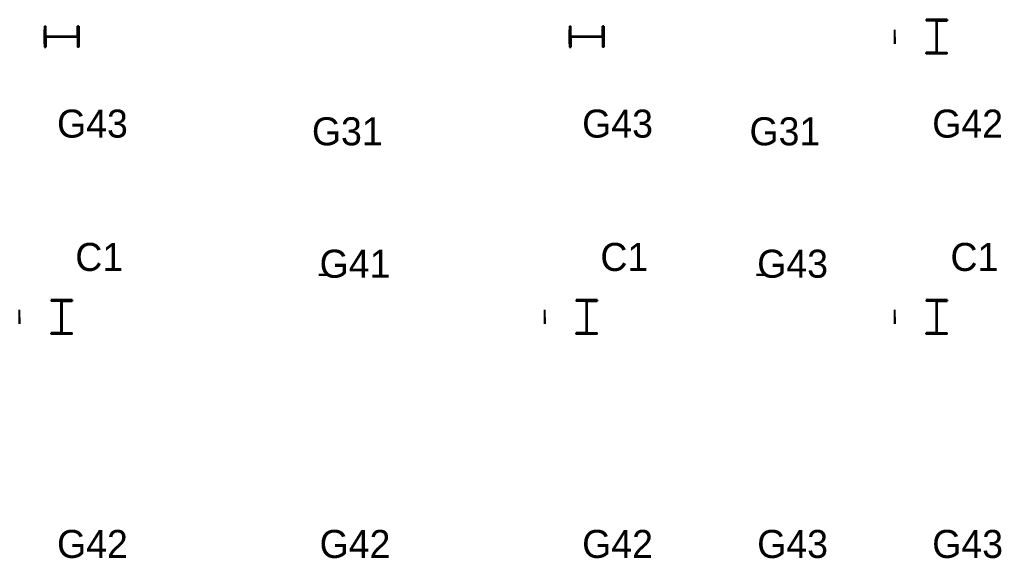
# Model space of a CAD drawing. Extents: x 0 to 468522, y -150 to 33063.
# Drawn here: x 354500 to 368522, y 8554 to 16244 of the extents above; entities that cross this region are included whole.
import ezdxf
from ezdxf.enums import TextEntityAlignment as Align

# ---------------------------------------------------------------- set-up
doc = ezdxf.new("R2010")
doc.units = 0

msp = doc.modelspace()

# ---------------------------------------------------------------- linework, layer by layer
at = {"layer": 'C1'}
for p, q in [((354856, 16150, 6460), (354856, 15850, 6460)), ((354856, 16150, 6460), (354874, 16150, 6460)), ((354856, 16150, 3330), (354856, 15850, 3330)), ((354856, 16150, 3330), (354874, 16150, 3330)), ((354874, 16005.5, 6460), (354874, 16150, 6460)), ((354874, 16005.5, 3330), (354874, 16150, 3330)), ((355326, 16005.5, 6460), (355326, 16150, 6460)), ((355344, 16150, 6460), (355326, 16150, 6460)), ((355326, 16005.5, 3330), (355326, 16150, 3330)), ((355344, 16150, 3330), (355326, 16150, 3330)), ((355344, 16150, 6460), (355344, 15850, 6460)), ((355344, 16150, 3330), (355344, 15850, 3330)), ((362356, 16150, 6460), (362356, 15850, 6460)), ((362356, 16150, 6460), (362374, 16150, 6460)), ((362356, 16150, 3330), (362356, 15850, 3330)), ((362356, 16150, 3330), (362374, 16150, 3330)), ((362374, 16005.5, 6460), (362374, 16150, 6460)), ((362374, 16005.5, 3330), (362374, 16150, 3330)), ((362826, 16005.5, 6460), (362826, 16150, 6460)), ((362844, 16150, 6460), (362826, 16150, 6460)), ((362826, 16005.5, 3330), (362826, 16150, 3330)), ((362844, 16150, 3330), (362826, 16150, 3330)), ((362844, 16150, 6460), (362844, 15850, 6460)), ((362844, 16150, 3330), (362844, 15850, 3330)), ((367750, 16244, 6460), (367450, 16244, 6460)), ((367450, 16244, 6460), (367450, 16226, 6460)), ((367750, 16244, 3330), (367450, 16244, 3330)), ((367450, 16244, 3330), (367450, 16226, 3330)), ((367594.5, 16226, 6460), (367450, 16226, 6460)), ((367594.5, 16226, 3330), (367450, 16226, 3330)), ((367594.5, 15774, 6460), (367594.5, 16226, 6460)), ((367594.5, 16226, 6460), (367594.5, 16226, 6460)), ((367594.5, 16226, 6460), (367594.5, 16226, 6460)), ((367594.5, 16226, 6460), (367594.5, 16226, 6460)), ((367594.5, 15774, 3330), (367594.5, 16226, 3330)), ((367594.5, 16226, 3330), (367594.5, 16226, 3330)), ((367594.5, 16226, 3330), (367594.5, 16226, 3330)), ((367594.5, 16226, 3330), (367594.5, 16226, 3330)), ((367605.5, 15774, 6460), (367605.5, 16226, 6460)), ((367605.5, 16226, 6460), (367605.5, 16226, 6460)), ((367605.5, 16226, 6460), (367605.5, 16226, 6460)), ((367605.5, 16226, 6460), (367605.5, 16226, 6460)), ((367605.5, 16226, 6460), (367750, 16226, 6460)), ((367605.5, 15774, 3330), (367605.5, 16226, 3330)), ((367605.5, 16226, 3330), (367605.5, 16226, 3330)), ((367605.5, 16226, 3330), (367605.5, 16226, 3330)), ((367605.5, 16226, 3330), (367605.5, 16226, 3330)), ((367605.5, 16226, 3330), (367750, 16226, 3330)), ((367750, 16244, 6460), (367750, 16226, 6460)), ((367750, 16244, 3330), (367750, 16226, 3330)), ((355326, 16005.5, 6460), (354874, 16005.5, 6460)), ((354874, 16005.5, 6460), (354874, 16005.5, 6460)), ((354874, 16005.5, 6460), (354874, 16005.5, 6460)), ((354874, 16005.5, 6460), (354874, 16005.5, 6460)), ((355326, 16005.5, 3330), (354874, 16005.5, 3330)), ((354874, 16005.5, 3330), (354874, 16005.5, 3330)), ((354874, 16005.5, 3330), (354874, 16005.5, 3330)), ((354874, 16005.5, 3330), (354874, 16005.5, 3330)), ((355326, 15994.5, 6460), (354874, 15994.5, 6460)), ((354874, 15994.5, 6460), (354874, 15994.5, 6460)), ((354874, 15994.5, 6460), (354874, 15994.5, 6460)), ((354874, 15994.5, 6460), (354874, 15994.5, 6460)), ((354874, 15994.5, 6460), (354874, 15850, 6460)), ((355326, 15994.5, 3330), (354874, 15994.5, 3330)), ((354874, 15994.5, 3330), (354874, 15994.5, 3330)), ((354874, 15994.5, 3330), (354874, 15994.5, 3330)), ((354874, 15994.5, 3330), (354874, 15994.5, 3330)), ((354874, 15994.5, 3330), (354874, 15850, 3330)), ((355326, 16005.5, 6460), (355326, 16005.5, 6460)), ((355326, 16005.5, 6460), (355326, 16005.5, 6460)), ((355326, 16005.5, 6460), (355326, 16005.5, 6460)), ((355326, 16005.5, 3330), (355326, 16005.5, 3330)), ((355326, 16005.5, 3330), (355326, 16005.5, 3330)), ((355326, 16005.5, 3330), (355326, 16005.5, 3330)), ((355326, 15994.5, 6460), (355326, 15994.5, 6460)), ((355326, 15994.5, 6460), (355326, 15994.5, 6460)), ((355326, 15994.5, 6460), (355326, 15994.5, 6460)), ((355326, 15994.5, 6460), (355326, 15850, 6460)), ((355326, 15994.5, 3330), (355326, 15994.5, 3330)), ((355326, 15994.5, 3330), (355326, 15994.5, 3330)), ((355326, 15994.5, 3330), (355326, 15994.5, 3330)), ((355326, 15994.5, 3330), (355326, 15850, 3330)), ((362826, 16005.5, 6460), (362374, 16005.5, 6460)), ((362374, 16005.5, 6460), (362374, 16005.5, 6460)), ((362374, 16005.5, 6460), (362374, 16005.5, 6460)), ((362374, 16005.5, 6460), (362374, 16005.5, 6460)), ((362826, 16005.5, 3330), (362374, 16005.5, 3330)), ((362374, 16005.5, 3330), (362374, 16005.5, 3330)), ((362374, 16005.5, 3330), (362374, 16005.5, 3330)), ((362374, 16005.5, 3330), (362374, 16005.5, 3330)), ((362826, 15994.5, 6460), (362374, 15994.5, 6460)), ((362374, 15994.5, 6460), (362374, 15994.5, 6460)), ((362374, 15994.5, 6460), (362374, 15994.5, 6460)), ((362374, 15994.5, 6460), (362374, 15994.5, 6460)), ((362374, 15994.5, 6460), (362374, 15850, 6460)), ((362826, 15994.5, 3330), (362374, 15994.5, 3330)), ((362374, 15994.5, 3330), (362374, 15994.5, 3330)), ((362374, 15994.5, 3330), (362374, 15994.5, 3330)), ((362374, 15994.5, 3330), (362374, 15994.5, 3330)), ((362374, 15994.5, 3330), (362374, 15850, 3330)), ((362826, 16005.5, 6460), (362826, 16005.5, 6460)), ((362826, 16005.5, 6460), (362826, 16005.5, 6460)), ((362826, 16005.5, 6460), (362826, 16005.5, 6460)), ((362826, 16005.5, 3330), (362826, 16005.5, 3330)), ((362826, 16005.5, 3330), (362826, 16005.5, 3330)), ((362826, 16005.5, 3330), (362826, 16005.5, 3330)), ((362826, 15994.5, 6460), (362826, 15994.5, 6460)), ((362826, 15994.5, 6460), (362826, 15994.5, 6460)), ((362826, 15994.5, 6460), (362826, 15994.5, 6460)), ((362826, 15994.5, 6460), (362826, 15850, 6460)), ((362826, 15994.5, 3330), (362826, 15994.5, 3330)), ((362826, 15994.5, 3330), (362826, 15994.5, 3330)), ((362826, 15994.5, 3330), (362826, 15994.5, 3330)), ((362826, 15994.5, 3330), (362826, 15850, 3330)), ((354856, 15850, 6460), (354874, 15850, 6460)), ((354856, 15850, 3330), (354874, 15850, 3330)), ((355344, 15850, 6460), (355326, 15850, 6460)), ((355344, 15850, 3330), (355326, 15850, 3330)), ((362356, 15850, 6460), (362374, 15850, 6460)), ((362356, 15850, 3330), (362374, 15850, 3330)), ((362844, 15850, 6460), (362826, 15850, 6460)), ((362844, 15850, 3330), (362826, 15850, 3330)), ((367594.5, 15774, 6460), (367450, 15774, 6460)), ((367450, 15756, 6460), (367450, 15774, 6460)), ((367594.5, 15774, 3330), (367450, 15774, 3330)), ((367450, 15756, 3330), (367450, 15774, 3330)), ((367750, 15756, 6460), (367450, 15756, 6460)), ((367750, 15756, 3330), (367450, 15756, 3330)), ((367594.5, 15774, 6460), (367594.5, 15774, 6460)), ((367594.5, 15774, 6460), (367594.5, 15774, 6460)), ((367594.5, 15774, 6460), (367594.5, 15774, 6460)), ((367594.5, 15774, 3330), (367594.5, 15774, 3330)), ((367594.5, 15774, 3330), (367594.5, 15774, 3330)), ((367594.5, 15774, 3330), (367594.5, 15774, 3330)), ((367605.5, 15774, 6460), (367605.5, 15774, 6460)), ((367605.5, 15774, 6460), (367605.5, 15774, 6460)), ((367605.5, 15774, 6460), (367605.5, 15774, 6460)), ((367605.5, 15774, 6460), (367750, 15774, 6460)), ((367605.5, 15774, 3330), (367605.5, 15774, 3330)), ((367605.5, 15774, 3330), (367605.5, 15774, 3330)), ((367605.5, 15774, 3330), (367605.5, 15774, 3330)), ((367605.5, 15774, 3330), (367750, 15774, 3330)), ((367750, 15756, 6460), (367750, 15774, 6460)), ((367750, 15756, 3330), (367750, 15774, 3330)), ((355250, 12244, 6460), (354950, 12244, 6460)), ((354950, 12244, 6460), (354950, 12226, 6460)), ((355250, 12244, 3330), (354950, 12244, 3330)), ((354950, 12244, 3330), (354950, 12226, 3330)), ((355094.5, 12226, 6460), (354950, 12226, 6460)), ((355094.5, 12226, 3330), (354950, 12226, 3330)), ((355094.5, 11774, 6460), (355094.5, 12226, 6460)), ((355094.5, 12226, 6460), (355094.5, 12226, 6460)), ((355094.5, 12226, 6460), (355094.5, 12226, 6460)), ((355094.5, 12226, 6460), (355094.5, 12226, 6460)), ((355094.5, 11774, 3330), (355094.5, 12226, 3330)), ((355094.5, 12226, 3330), (355094.5, 12226, 3330)), ((355094.5, 12226, 3330), (355094.5, 12226, 3330)), ((355094.5, 12226, 3330), (355094.5, 12226, 3330)), ((355105.5, 11774, 6460), (355105.5, 12226, 6460)), ((355105.5, 12226, 6460), (355105.5, 12226, 6460)), ((355105.5, 12226, 6460), (355105.5, 12226, 6460)), ((355105.5, 12226, 6460), (355105.5, 12226, 6460)), ((355105.5, 12226, 6460), (355250, 12226, 6460)), ((355105.5, 11774, 3330), (355105.5, 12226, 3330)), ((355105.5, 12226, 3330), (355105.5, 12226, 3330)), ((355105.5, 12226, 3330), (355105.5, 12226, 3330)), ((355105.5, 12226, 3330), (355105.5, 12226, 3330)), ((355105.5, 12226, 3330), (355250, 12226, 3330)), ((355250, 12244, 6460), (355250, 12226, 6460)), ((355250, 12244, 3330), (355250, 12226, 3330)), ((362750, 12244, 6460), (362450, 12244, 6460)), ((362450, 12244, 6460), (362450, 12226, 6460)), ((362750, 12244, 3330), (362450, 12244, 3330)), ((362450, 12244, 3330), (362450, 12226, 3330)), ((362594.5, 12226, 6460), (362450, 12226, 6460)), ((362594.5, 12226, 3330), (362450, 12226, 3330)), ((362594.5, 11774, 6460), (362594.5, 12226, 6460)), ((362594.5, 12226, 6460), (362594.5, 12226, 6460)), ((362594.5, 12226, 6460), (362594.5, 12226, 6460)), ((362594.5, 12226, 6460), (362594.5, 12226, 6460)), ((362594.5, 11774, 3330), (362594.5, 12226, 3330)), ((362594.5, 12226, 3330), (362594.5, 12226, 3330)), ((362594.5, 12226, 3330), (362594.5, 12226, 3330)), ((362594.5, 12226, 3330), (362594.5, 12226, 3330)), ((362605.5, 11774, 6460), (362605.5, 12226, 6460)), ((362605.5, 12226, 6460), (362605.5, 12226, 6460)), ((362605.5, 12226, 6460), (362605.5, 12226, 6460)), ((362605.5, 12226, 6460), (362605.5, 12226, 6460)), ((362605.5, 12226, 6460), (362750, 12226, 6460)), ((362605.5, 11774, 3330), (362605.5, 12226, 3330)), ((362605.5, 12226, 3330), (362605.5, 12226, 3330)), ((362605.5, 12226, 3330), (362605.5, 12226, 3330)), ((362605.5, 12226, 3330), (362605.5, 12226, 3330)), ((362605.5, 12226, 3330), (362750, 12226, 3330)), ((362750, 12244, 6460), (362750, 12226, 6460)), ((362750, 12244, 3330), (362750, 12226, 3330)), ((367750, 12244, 6460), (367450, 12244, 6460)), ((367450, 12244, 6460), (367450, 12226, 6460)), ((367750, 12244, 3330), (367450, 12244, 3330)), ((367450, 12244, 3330), (367450, 12226, 3330)), ((367594.5, 12226, 6460), (367450, 12226, 6460)), ((367594.5, 12226, 3330), (367450, 12226, 3330)), ((367594.5, 11774, 6460), (367594.5, 12226, 6460)), ((367594.5, 12226, 6460), (367594.5, 12226, 6460)), ((367594.5, 12226, 6460), (367594.5, 12226, 6460)), ((367594.5, 12226, 6460), (367594.5, 12226, 6460)), ((367594.5, 11774, 3330), (367594.5, 12226, 3330)), ((367594.5, 12226, 3330), (367594.5, 12226, 3330)), ((367594.5, 12226, 3330), (367594.5, 12226, 3330)), ((367594.5, 12226, 3330), (367594.5, 12226, 3330)), ((367605.5, 11774, 6460), (367605.5, 12226, 6460)), ((367605.5, 12226, 6460), (367605.5, 12226, 6460)), ((367605.5, 12226, 6460), (367605.5, 12226, 6460)), ((367605.5, 12226, 6460), (367605.5, 12226, 6460)), ((367605.5, 12226, 6460), (367750, 12226, 6460)), ((367605.5, 11774, 3330), (367605.5, 12226, 3330)), ((367605.5, 12226, 3330), (367605.5, 12226, 3330)), ((367605.5, 12226, 3330), (367605.5, 12226, 3330)), ((367605.5, 12226, 3330), (367605.5, 12226, 3330)), ((367605.5, 12226, 3330), (367750, 12226, 3330)), ((367750, 12244, 6460), (367750, 12226, 6460)), ((367750, 12244, 3330), (367750, 12226, 3330)), ((355094.5, 11774, 6460), (354950, 11774, 6460)), ((354950, 11756, 6460), (354950, 11774, 6460)), ((355094.5, 11774, 3330), (354950, 11774, 3330)), ((354950, 11756, 3330), (354950, 11774, 3330)), ((355250, 11756, 6460), (354950, 11756, 6460)), ((355250, 11756, 3330), (354950, 11756, 3330)), ((355094.5, 11774, 6460), (355094.5, 11774, 6460)), ((355094.5, 11774, 6460), (355094.5, 11774, 6460)), ((355094.5, 11774, 6460), (355094.5, 11774, 6460)), ((355094.5, 11774, 3330), (355094.5, 11774, 3330)), ((355094.5, 11774, 3330), (355094.5, 11774, 3330)), ((355094.5, 11774, 3330), (355094.5, 11774, 3330)), ((355105.5, 11774, 6460), (355105.5, 11774, 6460)), ((355105.5, 11774, 6460), (355105.5, 11774, 6460)), ((355105.5, 11774, 6460), (355105.5, 11774, 6460)), ((355105.5, 11774, 6460), (355250, 11774, 6460)), ((355105.5, 11774, 3330), (355105.5, 11774, 3330)), ((355105.5, 11774, 3330), (355105.5, 11774, 3330)), ((355105.5, 11774, 3330), (355105.5, 11774, 3330)), ((355105.5, 11774, 3330), (355250, 11774, 3330)), ((355250, 11756, 6460), (355250, 11774, 6460)), ((355250, 11756, 3330), (355250, 11774, 3330)), ((362594.5, 11774, 6460), (362450, 11774, 6460)), ((362450, 11756, 6460), (362450, 11774, 6460)), ((362594.5, 11774, 3330), (362450, 11774, 3330)), ((362450, 11756, 3330), (362450, 11774, 3330)), ((362750, 11756, 6460), (362450, 11756, 6460)), ((362750, 11756, 3330), (362450, 11756, 3330)), ((362594.5, 11774, 6460), (362594.5, 11774, 6460)), ((362594.5, 11774, 6460), (362594.5, 11774, 6460)), ((362594.5, 11774, 6460), (362594.5, 11774, 6460)), ((362594.5, 11774, 3330), (362594.5, 11774, 3330)), ((362594.5, 11774, 3330), (362594.5, 11774, 3330)), ((362594.5, 11774, 3330), (362594.5, 11774, 3330)), ((362605.5, 11774, 6460), (362605.5, 11774, 6460)), ((362605.5, 11774, 6460), (362605.5, 11774, 6460)), ((362605.5, 11774, 6460), (362605.5, 11774, 6460)), ((362605.5, 11774, 6460), (362750, 11774, 6460)), ((362605.5, 11774, 3330), (362605.5, 11774, 3330)), ((362605.5, 11774, 3330), (362605.5, 11774, 3330)), ((362605.5, 11774, 3330), (362605.5, 11774, 3330)), ((362605.5, 11774, 3330), (362750, 11774, 3330)), ((362750, 11756, 6460), (362750, 11774, 6460)), ((362750, 11756, 3330), (362750, 11774, 3330)), ((367594.5, 11774, 6460), (367450, 11774, 6460)), ((367450, 11756, 6460), (367450, 11774, 6460)), ((367594.5, 11774, 3330), (367450, 11774, 3330)), ((367450, 11756, 3330), (367450, 11774, 3330)), ((367750, 11756, 6460), (367450, 11756, 6460)), ((367750, 11756, 3330), (367450, 11756, 3330)), ((367594.5, 11774, 6460), (367594.5, 11774, 6460)), ((367594.5, 11774, 6460), (367594.5, 11774, 6460)), ((367594.5, 11774, 6460), (367594.5, 11774, 6460)), ((367594.5, 11774, 3330), (367594.5, 11774, 3330)), ((367594.5, 11774, 3330), (367594.5, 11774, 3330)), ((367594.5, 11774, 3330), (367594.5, 11774, 3330)), ((367605.5, 11774, 6460), (367605.5, 11774, 6460)), ((367605.5, 11774, 6460), (367605.5, 11774, 6460)), ((367605.5, 11774, 6460), (367605.5, 11774, 6460)), ((367605.5, 11774, 6460), (367750, 11774, 6460)), ((367605.5, 11774, 3330), (367605.5, 11774, 3330)), ((367605.5, 11774, 3330), (367605.5, 11774, 3330)), ((367605.5, 11774, 3330), (367605.5, 11774, 3330)), ((367605.5, 11774, 3330), (367750, 11774, 3330)), ((367750, 11756, 6460), (367750, 11774, 6460)), ((367750, 11756, 3330), (367750, 11774, 3330))]:
    msp.add_line(p, q, dxfattribs=at)
at = {"layer": 'G31', "extrusion": (0, 1, 0)}
for p, q in [((358775, 12600, 6610), (358925, 12600, 6610)), ((358775, 12600, 6310), (358925, 12600, 6310)), ((358846.75, 12600, 6601), (358775, 12600, 6601)), ((358775, 12600, 6610), (358775, 12600, 6601)), ((358846.75, 12600, 6319), (358775, 12600, 6319)), ((358775, 12600, 6310), (358775, 12600, 6319)), ((358846.75, 12600, 6319), (358846.75, 12600, 6601)), ((358846.75, 12600, 6601), (358846.75, 12600, 6601)), ((358846.75, 12600, 6319), (358846.75, 12600, 6319)), ((358846.75, 12600, 6601), (358846.75, 12600, 6601)), ((358846.75, 12600, 6319), (358846.75, 12600, 6319)), ((358846.75, 12600, 6601), (358846.75, 12600, 6601)), ((358846.75, 12600, 6319), (358846.75, 12600, 6319)), ((358853.25, 12600, 6319), (358853.25, 12600, 6601)), ((358853.25, 12600, 6319), (358853.25, 12600, 6319)), ((358853.25, 12600, 6601), (358853.25, 12600, 6601)), ((358853.25, 12600, 6319), (358853.25, 12600, 6319)), ((358853.25, 12600, 6601), (358853.25, 12600, 6601)), ((358853.25, 12600, 6319), (358853.25, 12600, 6319)), ((358853.25, 12600, 6601), (358853.25, 12600, 6601)), ((358853.25, 12600, 6601), (358925, 12600, 6601)), ((358853.25, 12600, 6319), (358925, 12600, 6319)), ((358925, 12600, 6610), (358925, 12600, 6601)), ((358925, 12600, 6310), (358925, 12600, 6319)), ((365025, 12600, 6610), (365175, 12600, 6610)), ((365025, 12600, 6310), (365175, 12600, 6310)), ((365096.75, 12600, 6601), (365025, 12600, 6601)), ((365025, 12600, 6610), (365025, 12600, 6601)), ((365096.75, 12600, 6319), (365025, 12600, 6319)), ((365025, 12600, 6310), (365025, 12600, 6319)), ((365096.75, 12600, 6319), (365096.75, 12600, 6601)), ((365096.75, 12600, 6601), (365096.75, 12600, 6601)), ((365096.75, 12600, 6319), (365096.75, 12600, 6319)), ((365096.75, 12600, 6601), (365096.75, 12600, 6601)), ((365096.75, 12600, 6319), (365096.75, 12600, 6319)), ((365096.75, 12600, 6601), (365096.75, 12600, 6601)), ((365096.75, 12600, 6319), (365096.75, 12600, 6319)), ((365103.25, 12600, 6319), (365103.25, 12600, 6601)), ((365103.25, 12600, 6319), (365103.25, 12600, 6319)), ((365103.25, 12600, 6601), (365103.25, 12600, 6601)), ((365103.25, 12600, 6319), (365103.25, 12600, 6319)), ((365103.25, 12600, 6601), (365103.25, 12600, 6601)), ((365103.25, 12600, 6319), (365103.25, 12600, 6319)), ((365103.25, 12600, 6601), (365103.25, 12600, 6601)), ((365103.25, 12600, 6601), (365175, 12600, 6601)), ((365103.25, 12600, 6319), (365175, 12600, 6319)), ((365175, 12600, 6610), (365175, 12600, 6601)), ((365175, 12600, 6310), (365175, 12600, 6319))]:
    msp.add_line(p, q, dxfattribs=at)
at = {"layer": 'G41', "extrusion": (-1, 0, 0)}
for p, q in [((354500, 11900, 6660), (354500, 12100, 6660)), ((354500, 11900, 6260), (354500, 12100, 6260)), ((354500, 12006, 6638), (354500, 12100, 6638)), ((354500, 12100, 6660), (354500, 12100, 6638)), ((354500, 12006, 6282), (354500, 12100, 6282)), ((354500, 12100, 6260), (354500, 12100, 6282)), ((362000, 11900, 6660), (362000, 12100, 6660)), ((362000, 11900, 6260), (362000, 12100, 6260)), ((362000, 12006, 6638), (362000, 12100, 6638)), ((362000, 12100, 6660), (362000, 12100, 6638)), ((362000, 12006, 6282), (362000, 12100, 6282)), ((362000, 12100, 6260), (362000, 12100, 6282)), ((354500, 12006, 6282), (354500, 12006, 6638)), ((354500, 12006, 6282), (354500, 12006, 6282)), ((354500, 12006, 6638), (354500, 12006, 6638)), ((354500, 12006, 6282), (354500, 12006, 6282)), ((354500, 12006, 6638), (354500, 12006, 6638)), ((354500, 12006, 6282), (354500, 12006, 6282)), ((354500, 12006, 6638), (354500, 12006, 6638)), ((354500, 11994, 6282), (354500, 11994, 6638)), ((354500, 11994, 6638), (354500, 11994, 6638)), ((354500, 11994, 6282), (354500, 11994, 6282)), ((354500, 11994, 6638), (354500, 11994, 6638)), ((354500, 11994, 6282), (354500, 11994, 6282)), ((354500, 11994, 6638), (354500, 11994, 6638)), ((354500, 11994, 6282), (354500, 11994, 6282)), ((354500, 11994, 6638), (354500, 11900, 6638)), ((354500, 11994, 6282), (354500, 11900, 6282)), ((362000, 12006, 6282), (362000, 12006, 6638)), ((362000, 12006, 6282), (362000, 12006, 6282)), ((362000, 12006, 6638), (362000, 12006, 6638)), ((362000, 12006, 6282), (362000, 12006, 6282)), ((362000, 12006, 6638), (362000, 12006, 6638)), ((362000, 12006, 6282), (362000, 12006, 6282)), ((362000, 12006, 6638), (362000, 12006, 6638)), ((362000, 11994, 6282), (362000, 11994, 6638)), ((362000, 11994, 6638), (362000, 11994, 6638)), ((362000, 11994, 6282), (362000, 11994, 6282)), ((362000, 11994, 6638), (362000, 11994, 6638)), ((362000, 11994, 6282), (362000, 11994, 6282)), ((362000, 11994, 6638), (362000, 11994, 6638)), ((362000, 11994, 6282), (362000, 11994, 6282)), ((362000, 11994, 6638), (362000, 11900, 6638)), ((362000, 11994, 6282), (362000, 11900, 6282)), ((354500, 11900, 6660), (354500, 11900, 6638)), ((354500, 11900, 6260), (354500, 11900, 6282)), ((362000, 11900, 6660), (362000, 11900, 6638)), ((362000, 11900, 6260), (362000, 11900, 6282))]:
    msp.add_line(p, q, dxfattribs=at)
at = {"layer": 'G42', "extrusion": (0, 1, 0)}
for p, q in [((367500, 16244, 6660), (367700, 16244, 6660)), ((367500, 16244, 6260), (367700, 16244, 6260)), ((367595.5, 16244, 6646), (367500, 16244, 6646)), ((367500, 16244, 6660), (367500, 16244, 6646)), ((367595.5, 16244, 6274), (367500, 16244, 6274)), ((367500, 16244, 6260), (367500, 16244, 6274)), ((367595.5, 16244, 6274), (367595.5, 16244, 6646)), ((367595.5, 16244, 6646), (367595.5, 16244, 6646)), ((367595.5, 16244, 6274), (367595.5, 16244, 6274)), ((367595.5, 16244, 6646), (367595.5, 16244, 6646)), ((367595.5, 16244, 6274), (367595.5, 16244, 6274)), ((367595.5, 16244, 6646), (367595.5, 16244, 6646)), ((367595.5, 16244, 6274), (367595.5, 16244, 6274)), ((367604.5, 16244, 6274), (367604.5, 16244, 6646)), ((367604.5, 16244, 6274), (367604.5, 16244, 6274)), ((367604.5, 16244, 6646), (367604.5, 16244, 6646)), ((367604.5, 16244, 6274), (367604.5, 16244, 6274)), ((367604.5, 16244, 6646), (367604.5, 16244, 6646)), ((367604.5, 16244, 6274), (367604.5, 16244, 6274)), ((367604.5, 16244, 6646), (367604.5, 16244, 6646)), ((367604.5, 16244, 6646), (367700, 16244, 6646)), ((367604.5, 16244, 6274), (367700, 16244, 6274)), ((367700, 16244, 6660), (367700, 16244, 6646)), ((367700, 16244, 6260), (367700, 16244, 6274)), ((367500, 12244, 6660), (367700, 12244, 6660)), ((367500, 12244, 6260), (367700, 12244, 6260)), ((367595.5, 12244, 6646), (367500, 12244, 6646)), ((367500, 12244, 6660), (367500, 12244, 6646)), ((367595.5, 12244, 6274), (367500, 12244, 6274)), ((367500, 12244, 6260), (367500, 12244, 6274)), ((367595.5, 12244, 6274), (367595.5, 12244, 6646)), ((367595.5, 12244, 6646), (367595.5, 12244, 6646)), ((367595.5, 12244, 6274), (367595.5, 12244, 6274)), ((367595.5, 12244, 6646), (367595.5, 12244, 6646)), ((367595.5, 12244, 6274), (367595.5, 12244, 6274)), ((367595.5, 12244, 6646), (367595.5, 12244, 6646)), ((367595.5, 12244, 6274), (367595.5, 12244, 6274)), ((367604.5, 12244, 6274), (367604.5, 12244, 6646)), ((367604.5, 12244, 6274), (367604.5, 12244, 6274)), ((367604.5, 12244, 6646), (367604.5, 12244, 6646)), ((367604.5, 12244, 6274), (367604.5, 12244, 6274)), ((367604.5, 12244, 6646), (367604.5, 12244, 6646)), ((367604.5, 12244, 6274), (367604.5, 12244, 6274)), ((367604.5, 12244, 6646), (367604.5, 12244, 6646)), ((367604.5, 12244, 6646), (367700, 12244, 6646)), ((367604.5, 12244, 6274), (367700, 12244, 6274)), ((367700, 12244, 6660), (367700, 12244, 6646)), ((367700, 12244, 6260), (367700, 12244, 6274))]:
    msp.add_line(p, q, dxfattribs=at)
at = {"layer": 'G42', "extrusion": (-1, 0, 0)}
for p, q in [((354856, 15900, 6660), (354856, 16100, 6660)), ((354856, 15900, 6260), (354856, 16100, 6260)), ((354856, 16004.5, 6646), (354856, 16100, 6646)), ((354856, 16100, 6660), (354856, 16100, 6646)), ((354856, 16004.5, 6274), (354856, 16100, 6274)), ((354856, 16100, 6260), (354856, 16100, 6274)), ((354856, 16004.5, 6274), (354856, 16004.5, 6646)), ((354856, 16004.5, 6274), (354856, 16004.5, 6274)), ((354856, 16004.5, 6646), (354856, 16004.5, 6646)), ((354856, 16004.5, 6274), (354856, 16004.5, 6274)), ((354856, 16004.5, 6646), (354856, 16004.5, 6646)), ((354856, 16004.5, 6274), (354856, 16004.5, 6274)), ((354856, 16004.5, 6646), (354856, 16004.5, 6646)), ((354856, 15995.5, 6274), (354856, 15995.5, 6646)), ((354856, 15995.5, 6646), (354856, 15995.5, 6646)), ((354856, 15995.5, 6274), (354856, 15995.5, 6274)), ((354856, 15995.5, 6646), (354856, 15995.5, 6646)), ((354856, 15995.5, 6274), (354856, 15995.5, 6274)), ((354856, 15995.5, 6646), (354856, 15995.5, 6646)), ((354856, 15995.5, 6274), (354856, 15995.5, 6274)), ((354856, 15995.5, 6646), (354856, 15900, 6646)), ((354856, 15995.5, 6274), (354856, 15900, 6274)), ((362356, 15900, 6660), (362356, 16100, 6660)), ((362356, 15900, 6260), (362356, 16100, 6260)), ((362356, 16004.5, 6646), (362356, 16100, 6646)), ((362356, 16100, 6660), (362356, 16100, 6646)), ((362356, 16004.5, 6274), (362356, 16100, 6274)), ((362356, 16100, 6260), (362356, 16100, 6274)), ((362356, 16004.5, 6274), (362356, 16004.5, 6646)), ((362356, 16004.5, 6274), (362356, 16004.5, 6274)), ((362356, 16004.5, 6646), (362356, 16004.5, 6646)), ((362356, 16004.5, 6274), (362356, 16004.5, 6274)), ((362356, 16004.5, 6646), (362356, 16004.5, 6646)), ((362356, 16004.5, 6274), (362356, 16004.5, 6274)), ((362356, 16004.5, 6646), (362356, 16004.5, 6646)), ((362356, 15995.5, 6274), (362356, 15995.5, 6646)), ((362356, 15995.5, 6646), (362356, 15995.5, 6646)), ((362356, 15995.5, 6274), (362356, 15995.5, 6274)), ((362356, 15995.5, 6646), (362356, 15995.5, 6646)), ((362356, 15995.5, 6274), (362356, 15995.5, 6274)), ((362356, 15995.5, 6646), (362356, 15995.5, 6646)), ((362356, 15995.5, 6274), (362356, 15995.5, 6274)), ((362356, 15995.5, 6646), (362356, 15900, 6646)), ((362356, 15995.5, 6274), (362356, 15900, 6274)), ((367000, 15900, 6660), (367000, 16100, 6660)), ((367000, 15900, 6260), (367000, 16100, 6260)), ((367000, 16004.5, 6646), (367000, 16100, 6646)), ((367000, 16100, 6660), (367000, 16100, 6646)), ((367000, 16004.5, 6274), (367000, 16100, 6274)), ((367000, 16100, 6260), (367000, 16100, 6274)), ((367000, 16004.5, 6274), (367000, 16004.5, 6646)), ((367000, 16004.5, 6274), (367000, 16004.5, 6274)), ((367000, 16004.5, 6646), (367000, 16004.5, 6646)), ((367000, 16004.5, 6274), (367000, 16004.5, 6274)), ((367000, 16004.5, 6646), (367000, 16004.5, 6646)), ((367000, 16004.5, 6274), (367000, 16004.5, 6274)), ((367000, 16004.5, 6646), (367000, 16004.5, 6646)), ((367000, 15995.5, 6274), (367000, 15995.5, 6646)), ((367000, 15995.5, 6646), (367000, 15995.5, 6646)), ((367000, 15995.5, 6274), (367000, 15995.5, 6274)), ((367000, 15995.5, 6646), (367000, 15995.5, 6646)), ((367000, 15995.5, 6274), (367000, 15995.5, 6274)), ((367000, 15995.5, 6646), (367000, 15995.5, 6646)), ((367000, 15995.5, 6274), (367000, 15995.5, 6274)), ((367000, 15995.5, 6646), (367000, 15900, 6646)), ((367000, 15995.5, 6274), (367000, 15900, 6274)), ((354856, 15900, 6660), (354856, 15900, 6646)), ((354856, 15900, 6260), (354856, 15900, 6274)), ((362356, 15900, 6660), (362356, 15900, 6646)), ((362356, 15900, 6260), (362356, 15900, 6274)), ((367000, 15900, 6660), (367000, 15900, 6646)), ((367000, 15900, 6260), (367000, 15900, 6274))]:
    msp.add_line(p, q, dxfattribs=at)
at = {"layer": 'G43', "extrusion": (0, 1, 0)}
for p, q in [((355000, 12244, 6660), (355200, 12244, 6660)), ((355000, 12244, 6260), (355200, 12244, 6260)), ((355096, 12244, 6647), (355000, 12244, 6647)), ((355000, 12244, 6660), (355000, 12244, 6647)), ((355096, 12244, 6273), (355000, 12244, 6273)), ((355000, 12244, 6260), (355000, 12244, 6273)), ((355096, 12244, 6273), (355096, 12244, 6647)), ((355096, 12244, 6647), (355096, 12244, 6647)), ((355096, 12244, 6273), (355096, 12244, 6273)), ((355096, 12244, 6647), (355096, 12244, 6647)), ((355096, 12244, 6273), (355096, 12244, 6273)), ((355096, 12244, 6647), (355096, 12244, 6647)), ((355096, 12244, 6273), (355096, 12244, 6273)), ((355104, 12244, 6273), (355104, 12244, 6647)), ((355104, 12244, 6273), (355104, 12244, 6273)), ((355104, 12244, 6647), (355104, 12244, 6647)), ((355104, 12244, 6273), (355104, 12244, 6273)), ((355104, 12244, 6647), (355104, 12244, 6647)), ((355104, 12244, 6273), (355104, 12244, 6273)), ((355104, 12244, 6647), (355104, 12244, 6647)), ((355104, 12244, 6647), (355200, 12244, 6647)), ((355104, 12244, 6273), (355200, 12244, 6273)), ((355200, 12244, 6660), (355200, 12244, 6647)), ((355200, 12244, 6260), (355200, 12244, 6273)), ((362500, 12244, 6660), (362700, 12244, 6660)), ((362500, 12244, 6260), (362700, 12244, 6260)), ((362596, 12244, 6647), (362500, 12244, 6647)), ((362500, 12244, 6660), (362500, 12244, 6647)), ((362596, 12244, 6273), (362500, 12244, 6273)), ((362500, 12244, 6260), (362500, 12244, 6273)), ((362596, 12244, 6273), (362596, 12244, 6647)), ((362596, 12244, 6647), (362596, 12244, 6647)), ((362596, 12244, 6273), (362596, 12244, 6273)), ((362596, 12244, 6647), (362596, 12244, 6647)), ((362596, 12244, 6273), (362596, 12244, 6273)), ((362596, 12244, 6647), (362596, 12244, 6647)), ((362596, 12244, 6273), (362596, 12244, 6273)), ((362604, 12244, 6273), (362604, 12244, 6647)), ((362604, 12244, 6273), (362604, 12244, 6273)), ((362604, 12244, 6647), (362604, 12244, 6647)), ((362604, 12244, 6273), (362604, 12244, 6273)), ((362604, 12244, 6647), (362604, 12244, 6647)), ((362604, 12244, 6273), (362604, 12244, 6273)), ((362604, 12244, 6647), (362604, 12244, 6647)), ((362604, 12244, 6647), (362700, 12244, 6647)), ((362604, 12244, 6273), (362700, 12244, 6273)), ((362700, 12244, 6660), (362700, 12244, 6647)), ((362700, 12244, 6260), (362700, 12244, 6273))]:
    msp.add_line(p, q, dxfattribs=at)
at = {"layer": 'G43', "extrusion": (-1, 0, 0)}
for p, q in [((367000, 11900, 6660), (367000, 12100, 6660)), ((367000, 11900, 6260), (367000, 12100, 6260)), ((367000, 12004, 6647), (367000, 12100, 6647)), ((367000, 12100, 6660), (367000, 12100, 6647)), ((367000, 12004, 6273), (367000, 12100, 6273)), ((367000, 12100, 6260), (367000, 12100, 6273)), ((367000, 12004, 6273), (367000, 12004, 6647)), ((367000, 12004, 6273), (367000, 12004, 6273)), ((367000, 12004, 6647), (367000, 12004, 6647)), ((367000, 12004, 6273), (367000, 12004, 6273)), ((367000, 12004, 6647), (367000, 12004, 6647)), ((367000, 12004, 6273), (367000, 12004, 6273)), ((367000, 12004, 6647), (367000, 12004, 6647)), ((367000, 11996, 6273), (367000, 11996, 6647)), ((367000, 11996, 6647), (367000, 11996, 6647)), ((367000, 11996, 6273), (367000, 11996, 6273)), ((367000, 11996, 6647), (367000, 11996, 6647)), ((367000, 11996, 6273), (367000, 11996, 6273)), ((367000, 11996, 6647), (367000, 11996, 6647)), ((367000, 11996, 6273), (367000, 11996, 6273)), ((367000, 11996, 6647), (367000, 11900, 6647)), ((367000, 11996, 6273), (367000, 11900, 6273)), ((367000, 11900, 6660), (367000, 11900, 6647)), ((367000, 11900, 6260), (367000, 11900, 6273))]:
    msp.add_line(p, q, dxfattribs=at)

# ---------------------------------------------------------------- texts
at = {"layer": 'C1'}
for p in [(355636.8, 12536.8, 9590), (355636.8, 12536.8, 6460), (363136.8, 12536.8, 9590), (363136.8, 12536.8, 6460), (368136.8, 12536.8, 9590), (368136.8, 12536.8, 6460)]:
    msp.add_text('C1', height=400, dxfattribs=at).set_placement(p, align=Align.BOTTOM_CENTER)
at = {"layer": 'G31'}
for p in [(359180, 14330, 6460), (365430, 14330, 6460)]:
    msp.add_text('G31', height=400, dxfattribs=at).set_placement(p, align=Align.BOTTOM_CENTER)
at = {"layer": 'G41'}
msp.add_text('G41', height=400, dxfattribs=at).set_placement((359290, 12440, 6460), align=Align.BOTTOM_CENTER)
at = {"layer": 'G42'}
for p in [(368040, 14440, 6460), (355540, 8440, 6460), (359290, 8440, 6460), (363040, 8440, 6460)]:
    msp.add_text('G42', height=400, dxfattribs=at).set_placement(p, align=Align.BOTTOM_CENTER)
at = {"layer": 'G43'}
for p in [(355540, 14440, 6460), (363040, 14440, 6460), (365540, 12440, 6460), (365540, 8440, 6460), (368040, 8440, 6460)]:
    msp.add_text('G43', height=400, dxfattribs=at).set_placement(p, align=Align.BOTTOM_CENTER)

doc.saveas('drawing.dxf')
